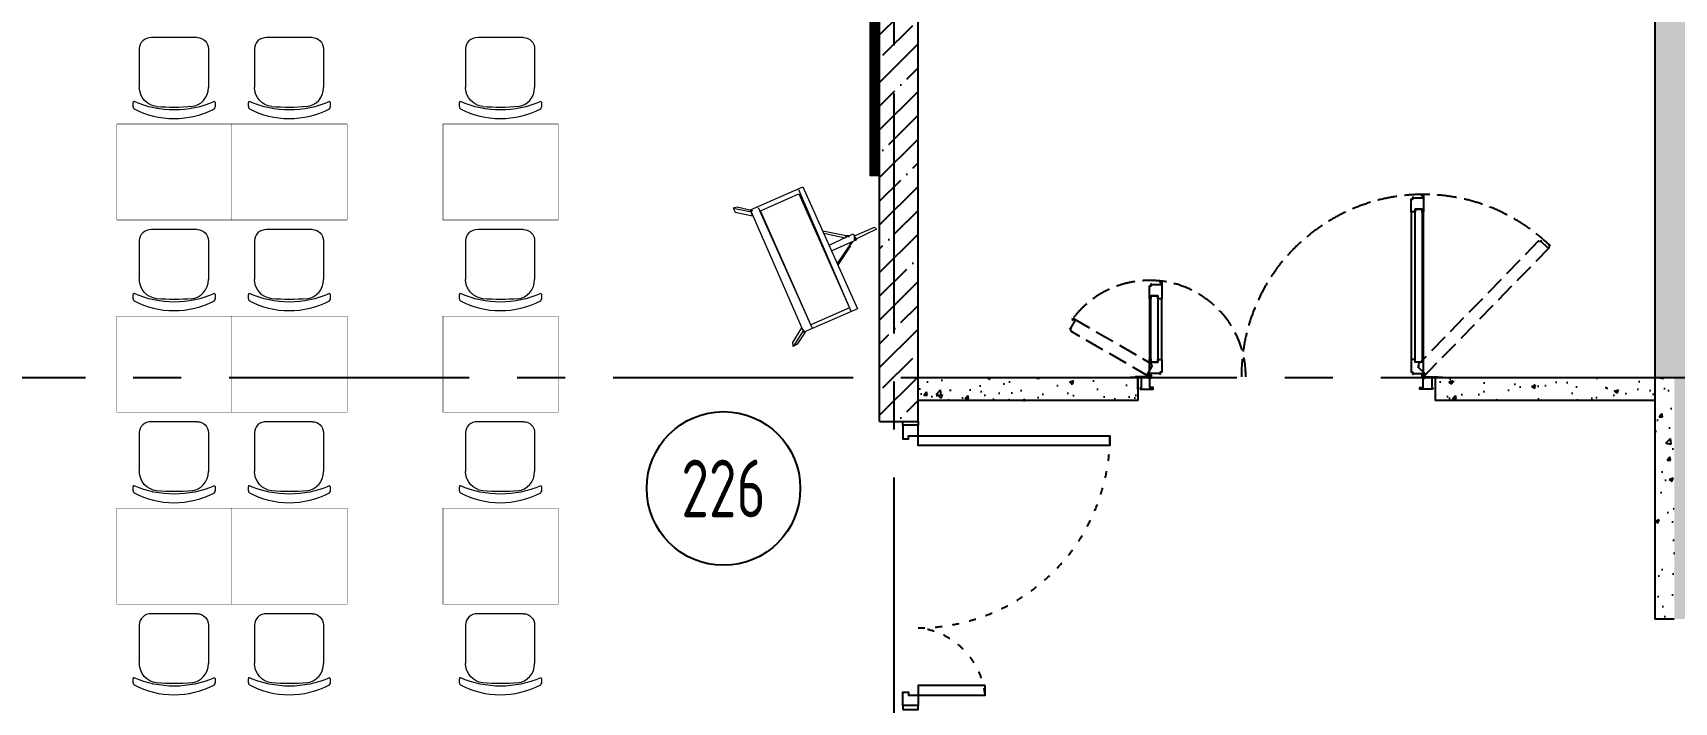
# Model space of a CAD drawing. Header units: millimetres. Extents: x -9318 to 9016603, y 0 to 838141.
# Drawn here: x 72245 to 80797, y 289883 to 293367 of the extents above; entities that cross this region are included whole.
import ezdxf
from ezdxf import colors
from ezdxf.entities.mleader import LeaderData, LeaderLine
from ezdxf.enums import TextEntityAlignment as Align
from ezdxf.math import Vec2, Vec3

# ---------------------------------------------------------------- set-up
doc = ezdxf.new("R2010")
doc.units = ezdxf.units.MM
for name, pattern in [('ACAD_ISO03W100', [30, 12, -18]), ('CENTER', [2, 1.25, -0.25, 0.25, -0.25]), ('ГОСТ 2.303 4', [7, 5, -2, 0])]:
    doc.linetypes.add(name, pattern=pattern)
doc.layers.add('АР_Номер помещения', color=1, linetype='Continuous', lineweight=25)
doc.layers.add('ТХ_мебель передв', color=250, linetype='Continuous', lineweight=13)
doc.styles.add('ISOCPEUR', font='isocpeur.ttf', dxfattribs={"width": 0.7})
doc.linetypes.add('Ground1', pattern='A,12,[130,ltypeshp.shx,S=3,R=-150,X=0,Y=-2.598],3,[130,ltypeshp.shx,S=3,R=-150,X=0,Y=-2.598],3,[130,ltypeshp.shx,S=3,R=-150,X=0,Y=-2.598],0', length=18)
doc.linetypes.add('Ground2', pattern='A,12,[130,ltypeshp.shx,S=3,R=-210,X=0,Y=-2.598],3,[130,ltypeshp.shx,S=3,R=-210,X=0,Y=-2.598],3,[130,ltypeshp.shx,S=3,R=-210,X=0,Y=-2.598],0', length=18)
pattern_1 = [(50, (140697.8, 216407.27), (215.17805, -18.82564), [22.5, -247.5]), (355, (140697.8, 216407.27), (-41.6254, 225.65764), [18, -198]), (100.45144, (140715.72, 216405.7), (173.55265, 206.832), [19.12206, -210.34263]), (46.1842, (140697.8, 216467.27), (320.1724, -49.6558), [33.75, -371.25]), (96.63564, (140724.47, 216463.14), (280.3986, 292.2356), [28.6831, -315.5141]), (351.18416, (140697.8, 216467.27), (280.3986, 292.2356), [27, -297]), (21, (140727.8, 216452.27), (179.0721, -120.78567), [22.5, -247.5]), (326, (140727.8, 216452.27), (72.9946, 217.545), [18, -198]), (71.45144, (140742.72, 216442.2), (252.0667, 96.75935), [19.12206, -210.34263]), (37.5, (140697.79, 216407.274), (3.647957, 99.868156), [0, -195.6, 0, -201, 0, -198.75]), (7.5, (140697.79, 216407.27), (78.92086, 118.32351), [0, -114.6, 0, -191.1, 0, -75.75]), (327.5, (140630.89, 216407.274), (160.14673, -6.76646), [0, -75, 0, -234, 0, -310.5]), (317.5, (140600.9, 216407.27), (174.95585, 30.0315), [0, -97.5, 0, -155.4, 0, -220.5])]

# ---------------------------------------------------------------- blocks, each defined once
blk = doc.blocks.new('Полуторная_на лестницу')
at = {"color": 8}
for points in [[(75, 80), (75, 1080), (124.9, 1080), (124.9, 80)], [(1375.1, 430), (1375.1, 80), (1425, 80), (1425, 430)]]:
    blk.add_lwpolyline(points, close=True, dxfattribs=at)
for points in [[(0, 0), (0, 80), (20, 80), (20, 0), (0, 0)], [(20, 80), (20, 0), (90, 0), (90, 30), (75, 30), (75, 80), (20, 80)], [(1480, 80), (1480, 0), (1410, 0), (1410, 30), (1425, 30), (1425, 80), (1480, 80)], [(1500, 0), (1500, 80), (1480, 80), (1480, 0), (1500, 0)]]:
    blk.add_lwpolyline(points, dxfattribs=at)
at = {"color": 8, "linetype": 'ACAD_ISO03W100', "ltscale": 3}
for centre, radius, start, end in [((75, 80), 1000, 0, 90), ((1465.4, 39.6), 392.5, 95.90754, 174.09246)]:
    blk.add_arc(centre, radius, start, end, dxfattribs=at)
blk = doc.blocks.new('_DotSmall')
at = {"color": 8, "linetype": 'ByBlock', "const_width": 0.5}
blk.add_lwpolyline([(-0.0625, 0, 1), (0.0625, 0, 1)], format="xyb", close=True, dxfattribs=at)
blk = doc.blocks.new('*U1164')
at = {"layer": 'АР_Номер помещения', "color": 8}
blk.add_circle((-14595.3, 10538.5), 400, dxfattribs=at)
at = {"color": 8, "style": 'ISOCPEUR', "width": 0.7, "flags": 1}
blk.add_attdef('КАТЕГОРИЯ', (-499.2, -2092.2), '', height=250, dxfattribs=at)
at = {"layer": 'АР_Номер помещения', "color": 8, "style": 'ISOCPEUR', "width": 0.7}
blk.add_attdef('НОМЕР_ПОМЕЩЕНИЯ', text='', height=300, dxfattribs=at).set_placement((-14595.3, 10538.5), align=Align.MIDDLE_CENTER)
blk = doc.blocks.new('*U678')
at = {"color": 8}
for p, q in [((-96, -61), (-860.9, -61)), ((-863, -125), (-94, -125)), ((-94, -1425), (-409.9, -1425)), ((-411.9, -1489), (-96, -1489))]:
    blk.add_line(p, q, dxfattribs=at)
at = {"color": 8, "linetype": 'ГОСТ 2.303 4', "ltscale": 20}
for points in [[(-65.8, -90.1), (-60.3, -84.4), (-53.1, -91.4), (-52, -90.3), (-54.2, -88.1), (-17.3, -50.4), (-10.9, -56.7), (-15.2, -61.2), (-9.5, -66.7), (-4, -61), (-683.5, 601.4), (-689.1, 595.7), (-683.4, 590.2), (-679, 594.6), (-672.5, 588.3), (-709.3, 550.5), (-711.5, 552.7), (-712.6, 551.5), (-705.5, 544.5), (-711, 538.8)], [(-241, -1899.4), (-247.9, -1895.5), (-252.9, -1904.1), (-254.2, -1903.3), (-252.7, -1900.7), (-298.4, -1874.3), (-302.9, -1882.1), (-297.5, -1885.3), (-301.5, -1892.2), (-308.4, -1888.2), (-71.4, -1477.7), (-64.5, -1481.7), (-59.5, -1473.1), (-58.1, -1473.9), (-59.6, -1476.5), (-14, -1502.9), (-9.4, -1495), (-14.9, -1491.9), (-10.9, -1485), (-4, -1489)]]:
    blk.add_lwpolyline(points, close=True, dxfattribs=at)
at = {"color": 8}
for points in [[(60, -12), (60, -80), (52, -80), (52, -63), (5.6, -63), (5.6, -66), (4, -66), (4, -56), (-4, -56), (-4, 12), (0, 12), (0, 4), (-2.5, 4), (-2.4, -17), (56.2, -17), (56.2, -12)], [(-953, -69), (-953, -61), (-860.9, -61), (-860.9, -68.1), (-876.9, -68.1), (-876.9, -104), (-863, -104), (-863, -125), (-929, -125), (-929, -117.1), (-939, -117), (-939, -115.5), (-935.9, -115.5), (-935.9, -62.7), (-945, -62.7), (-945, -69)], [(-80, -104), (-876.9, -104), (-876.9, -68.1), (-80, -68.1)], [(-4, -69), (-4, -61), (-96, -61), (-96, -68.1), (-80, -68.1), (-80, -104), (-94, -104), (-94, -125), (-27.9, -125), (-27.9, -117.1), (-17.9, -117), (-17.9, -115.5), (-21, -115.5), (-21, -62.7), (-11.9, -62.7), (-11.9, -69)], [(-501.9, -1432.9), (-501.9, -1425), (-409.9, -1425), (-409.9, -1446), (-425.9, -1446), (-425.9, -1481.9), (-411.9, -1481.9), (-411.9, -1489), (-478, -1489), (-478, -1481), (-487.9, -1481), (-487.9, -1479.4), (-484.9, -1479.4), (-484.9, -1426.7), (-494, -1426.7), (-494, -1432.9)], [(-425.9, -1446), (-80, -1446), (-80, -1481.9), (-425.9, -1481.9)], [(-4, -1481), (-4, -1489), (-96, -1489), (-96, -1481.9), (-80, -1481.9), (-80, -1446), (-94, -1446), (-94, -1425), (-27.9, -1425), (-27.9, -1432.9), (-17.9, -1433), (-17.9, -1434.5), (-21, -1434.5), (-21, -1487.3), (-11.9, -1487.3), (-11.9, -1481)], [(60, -1538), (60, -1470), (52, -1470), (52, -1487), (5.6, -1487), (5.6, -1484), (4, -1484), (4, -1494), (-4, -1494), (-4, -1562), (0, -1562), (0, -1554), (-2.5, -1554), (-2.4, -1533), (56.2, -1533), (56.2, -1538)]]:
    blk.add_lwpolyline(points, close=True, dxfattribs=at)
at = {"color": 8, "linetype": 'Ground2'}
blk.add_lwpolyline([(0, 38.9), (0, 0), (60, 0)], dxfattribs=at)
at = {"color": 8, "linetype": 'Ground1'}
blk.add_lwpolyline([(60, -1550), (0, -1550), (0, -1588.9)], dxfattribs=at)
at = {"color": 8, "linetype": 'ГОСТ 2.303 4', "ltscale": 20}
for centre, radius, start, end in [((-4, -61), 949, 135.72975, 180.1036), ((-4, -61), 949, 180, 270), ((-4, -1489), 502, 90, 172.67471), ((-4, -1489), 501.1, 172.67471, 232.66071)]:
    blk.add_arc(centre, radius, start, end, dxfattribs=at)
blk = doc.blocks.new('Стул ученический регулируемый по высоте №3-№5')
at = {"layer": 'ТХ_мебель передв', "color": 8}
for p, q in [((256528.1, -152863.8), (256729.2, -152863.8)), ((256829.7, -152832), (256808.6, -152832)), ((256469.9, -153165.4), (256469.9, -152927.3)), ((256528.1, -153223.6), (256729.2, -153223.6)), ((256808.6, -153260.7), (256803.3, -153255.4)), ((256829.7, -153260.7), (256808.6, -153260.7))]:
    blk.add_line(p, q, dxfattribs=at)
for centre, radius, start, end in [((256727.7, -152966.5), 102.8, 7.11426, 89.18754), ((256324.8, -153046.3), 522.2, 336.40284, 23.59716), ((255751.7, -153045.8), 1082, 355.06125, 4.88057), ((256528.6, -153164.9), 58.7, 180.48556, 269.51741)]:
    blk.add_arc(centre, radius, start, end, dxfattribs=at)
for points in [[(256469.9, -152927.3), (256469.9, -152890.2), (256496.4, -152863.8), (256528.1, -152863.8)], [(256803.3, -152837.3), (256803.3, -152832), (256803.3, -152832), (256808.6, -152832)], [(256829.7, -152832), (256835, -152832), (256835, -152832), (256840.3, -152837.3)], [(256840.3, -152837.3), (256909.1, -152964.3), (256909.1, -153123.1), (256840.3, -153255.4)], [(256829.7, -153133.7), (256824.5, -153186.6), (256782.1, -153223.6), (256729.2, -153223.6)], [(256840.3, -153255.4), (256835, -153255.4), (256835, -153260.7), (256829.7, -153260.7)]]:
    blk.add_open_spline(points, degree=3, dxfattribs=at)
blk = doc.blocks.new('Стол ученический одноместный с возможностью объединения для групповых занятий регулируемый по высоте №3-№5')
at = {"layer": 'ТХ_мебель передв', "color": 8, "const_width": 2}
blk.add_lwpolyline([(251153.5, -153941.9), (251153.5, -154541.9), (250653.5, -154541.9), (250653.5, -153941.9)], close=True, dxfattribs=at)
blk = doc.blocks.new('A$C3da1b1ea')
at = {"color": 8, "lineweight": 0}
blk.add_lwpolyline([(0, 0), (50, 0), (50, -1200), (0, -1200), (0, 0)], dxfattribs=at)
blk = doc.blocks.new('Мольберт')
at = {"layer": 'ТХ_мебель передв', "color": 8, "lineweight": 0, "ltscale": 100, "transparency": 33554687}
for p, q in [((276894.3, -54030.8), (277534.6, -54295.3)), ((276815, -54237.1), (277444.7, -54507)), ((277444.7, -54639.3), (277423.5, -54544))]:
    blk.add_line(p, q, dxfattribs=at)
for points in [[(277291.2, -54009.6), (277333.5, -53903.8), (277322.9, -53893.2), (277270, -54009.6)], [(276793.8, -54279.5), (277434.1, -54549.3), (277550.5, -54274.2), (276910.2, -53999)], [(276830.8, -54242.4), (277428.8, -54496.4), (277513.5, -54295.3), (276915.5, -54041.3)], [(277254.2, -54030.8), (277259.5, -54020.2), (277238.3, -54036.1)], [(277285.9, -54036.1), (277291.2, -54036.1), (277291.2, -54051.9)], [(277444.7, -54639.3), (277423.5, -54628.7), (277402.3, -54538.8), (277434.1, -54549.3), (277428.8, -54538.8), (277449.9, -54618.1)]]:
    blk.add_lwpolyline(points, close=True, dxfattribs=at)
for points in [[(277148.3, -54099.6), (277238.3, -54036.1), (277238.3, -54030.8), (277137.7, -54099.6)], [(277243.6, -54141.9), (277301.8, -54014.9), (277270, -53999), (277211.8, -54131.3)], [(277307.1, -54168.3), (277280.6, -54057.2), (277291.2, -54051.9), (277317.7, -54173.6)], [(276804.4, -54279.5), (276719.7, -54337.7), (276740.9, -54337.7), (276815, -54290), (276793.8, -54279.5), (276793.8, -54274.2), (276730.3, -54316.5), (276719.7, -54337.7)]]:
    blk.add_lwpolyline(points, dxfattribs=at)

msp = doc.modelspace()

# ---------------------------------------------------------------- hatches: boundary and pattern name
at = {"ltscale": 100}
h = msp.add_hatch(dxfattribs=at)
h.set_pattern_fill('ANSI35', color=256, scale=700)
h.set_pattern_definition([(45, (-887755.71, 381612.85), (-123.743687, 123.743687), []), (45, (-887631.97, 381612.85), (-123.743687, 123.743687), [218.75, -43.75, 0, -43.75])])
h.paths.add_polyline_path([(115197.1, 303057.96), (80697.1, 303057.96), (80697.1, 299092.96), (80697.1, 298892.96), (80697.1, 291572.96), (80797.1, 291572.96), (80797.1, 290315.44), (80997.1, 290315.44), (80997.1, 291272.96), (84752.1, 291272.96), (84752.1, 290090.44), (84952.1, 290090.44), (84952.1, 291272.96), (91952.1, 291272.96), (91952.1, 291572.96), (80997.1, 291572.96), (80997.1, 302757.96), (115197.1, 302757.96)])
h = msp.add_hatch(dxfattribs=at)
h.set_pattern_fill('ANSI35', color=256, scale=700)
h.set_pattern_definition([(45, (-874914.5, 347326.55), (-123.743687, 123.743687), []), (45, (-874790.76, 347326.55), (-123.743687, 123.743687), [218.75, -43.75, 0, -43.75])])
h.paths.add_polyline_path([(70282.1, 298892.96), (76657.1, 298892.96), (76657.1, 291344.23), (76857.1, 291344.23), (76857.1, 298892.96), (80697.1, 298892.96), (80697.1, 299092.96), (70082.1, 299092.96), (70082.09, 298892.96), (70282.09, 298892.96)])
h = msp.add_hatch(dxfattribs=at)
h.set_pattern_fill('AR-CONC', color=256, scale=30)
h.set_pattern_definition(pattern_1)
h.paths.add_polyline_path([(76857.1, 291452.95), (76857.1, 291572.95), (76857.1, 291572.95), (76857.1, 291452.95), (78001.98, 291452.95), (78002.22, 291572.95), (76857.1, 291572.95)])
h = msp.add_hatch(dxfattribs=at)
h.set_pattern_fill('AR-CONC', color=256, scale=30)
h.set_pattern_definition(pattern_1)
h.paths.add_polyline_path([(79552.1, 291452.95), (79552.1, 291572.95), (79552.1, 291572.95), (79552.1, 291452.95), (80696.98, 291452.95), (80697.22, 291572.95), (79552.1, 291572.95)])
h = msp.add_hatch(dxfattribs=at)
h.set_pattern_fill('AR-CONC', color=256, scale=30)
h.set_pattern_definition(pattern_1)
h.paths.add_polyline_path([(80697.1, 291572.96), (80797.1, 291572.96), (80797.1, 290315.44), (80697.1, 290315.44)])

# ---------------------------------------------------------------- linework, layer by layer
at = {"linetype": 'CENTER', "ltscale": 1000}
for p, q in [((76732.1, 269801.69), (76732.1, 299184.22)), ((51268.34, 291572.96), (134865.51, 291572.96))]:
    msp.add_line(p, q, dxfattribs=at)
at = {"ltscale": 100}
for p, q in [((76657.1, 291344.23), (76657.1, 298892.96)), ((76857.1, 291344.23), (76857.1, 298892.96)), ((80697.1, 298892.96), (80697.1, 291572.96)), ((78002.1, 291572.96), (78002.1, 291452.95)), ((79552.1, 291572.95), (79552.1, 291452.95)), ((80697.1, 291572.96), (80797.1, 291572.96)), ((80697.1, 291572.96), (80697.1, 290315.44)), ((80697.1, 291392.96), (80697.1, 291272.96)), ((76657.1, 291344.23), (76857.1, 291344.23)), ((80797.1, 290315.44), (80697.1, 290315.44))]:
    msp.add_line(p, q, dxfattribs=at)
at = {"const_width": 50}
msp.add_lwpolyline([(76632.1, 293822.81), (76632.1, 292622.81)], dxfattribs=at)
at = {"ltscale": 100}
for points in [[(76857.1, 291572.95), (78002.1, 291572.95)], [(79552.1, 291572.95), (80697.1, 291572.95)], [(78002.1, 291452.95), (76857.1, 291452.95)], [(80697.1, 291452.95), (79552.1, 291452.95)]]:
    msp.add_lwpolyline(points, dxfattribs=at)

# ---------------------------------------------------------------- block references
at = {"lineweight": 0, "rotation": 180}
msp.add_blockref('A$C3da1b1ea', (76657.1, 292622.81), dxfattribs=at)
at = {"xscale": -1}
for name, p, rotation in [('Стул ученический регулируемый по высоте №3-№5', (-80064.25, 549812.78), 90), ('Стул ученический регулируемый по высоте №3-№5', (-79464.25, 549812.78), 90), ('Стул ученический регулируемый по высоте №3-№5', (-78364.25, 549812.78), 90), ('Стол ученический одноместный с возможностью объединения для групповых занятий регулируемый по высоте №3-№5', (-81259.83, 543546.41), 90), ('Стол ученический одноместный с возможностью объединения для групповых занятий регулируемый по высоте №3-№5', (-80659.83, 543546.41), 90), ('Стол ученический одноместный с возможностью объединения для групповых занятий регулируемый по высоте №3-№5', (-79559.83, 543546.41), 90), ('Мольберт', (134706.2, 15865.02), 270.8632057799681), ('Стул ученический регулируемый по высоте №3-№5', (-80064.25, 548812.78), 90), ('Стул ученический регулируемый по высоте №3-№5', (-79464.25, 548812.78), 90), ('Стул ученический регулируемый по высоте №3-№5', (-78364.25, 548812.78), 90), ('Стол ученический одноместный с возможностью объединения для групповых занятий регулируемый по высоте №3-№5', (-81259.83, 542546.41), 90), ('Стол ученический одноместный с возможностью объединения для групповых занятий регулируемый по высоте №3-№5', (-80659.83, 542546.41), 90), ('Стол ученический одноместный с возможностью объединения для групповых занятий регулируемый по высоте №3-№5', (-79559.83, 542546.41), 90), ('Стул ученический регулируемый по высоте №3-№5', (-80064.25, 547812.78), 90), ('Стул ученический регулируемый по высоте №3-№5', (-79464.25, 547812.78), 90), ('Стул ученический регулируемый по высоте №3-№5', (-78364.25, 547812.78), 90), ('Стол ученический одноместный с возможностью объединения для групповых занятий регулируемый по высоте №3-№5', (-81259.83, 541546.41), 90), ('Стол ученический одноместный с возможностью объединения для групповых занятий регулируемый по высоте №3-№5', (-80659.83, 541546.41), 90), ('Стол ученический одноместный с возможностью объединения для групповых занятий регулируемый по высоте №3-№5', (-79559.83, 541546.41), 90), ('Стул ученический регулируемый по высоте №3-№5', (-80064.25, 546812.78), 90), ('Стул ученический регулируемый по высоте №3-№5', (-79464.25, 546812.78), 90), ('Стул ученический регулируемый по высоте №3-№5', (-78364.25, 546812.78), 90)]:
    msp.add_blockref(name, p, dxfattribs=dict(at, rotation=rotation))
at = {"rotation": 270}
for name, p in [('*U678', (79552.1, 291572.96)), ('Полуторная_на лестницу', (76777.1, 291344.23))]:
    msp.add_blockref(name, p, dxfattribs=at)
ref = msp.add_blockref('*U1164', (90438.87, 280456.62))
ref.add_attrib('НОМЕР_ПОМЕЩЕНИЯ', '226', dxfattribs={"layer": 'АР_Номер помещения', "color": 8, "height": 300, "style": 'ISOCPEUR', "width": 0.7}).set_placement((75843.56, 290995.11), align=Align.MIDDLE_CENTER)

# ---------------------------------------------------------------- leaders
ml = msp.add_multileader_mtext('Standard')
ml.set_content('+13,200', color=8, style='ISOCPEUR')
ml.set_leader_properties(color=8, linetype='Continuous', lineweight=-1)
ml.set_arrow_properties(name='DOTSMALL')
ml.build(insert=Vec2(0, 0))
ml.multileader.update_dxf_attribs({"has_text_frame": 1, "text_left_attachment_type": 4, "text_right_attachment_type": 4, "dogleg_length": 100, "arrow_head_size": 180})
ctx = ml.context
ctx.base_point, ctx.char_height, ctx.arrow_head_size, ctx.landing_gap_size, ctx.plane_origin = Vec3(93068.63, 826103.47), 250, 180, 50, Vec3(90907.41, 825512.23)
ctx.left_attachment, ctx.right_attachment = 4, 4
notes = []
notes.append((ctx, [(0, (0, 0, 0), (0, 0), (1, 0), 1, [])]))
ctx.mtext.insert, ctx.mtext.width, ctx.mtext.line_spacing_style, ctx.mtext.flow_direction = Vec3(93118.63, 826436.81), 852.697, 2, 5
ml = msp.add_multileader_mtext('Standard')
ml.set_content('+11,550', color=8, style='ISOCPEUR')
ml.set_leader_properties(color=8, linetype='Continuous', lineweight=-1)
ml.set_arrow_properties(name='DOTSMALL')
ml.build(insert=Vec2(0, 0))
ml.multileader.update_dxf_attribs({"has_text_frame": 1, "text_left_attachment_type": 4, "text_right_attachment_type": 4, "dogleg_length": 100, "arrow_head_size": 180})
ctx = ml.context
ctx.base_point, ctx.char_height, ctx.arrow_head_size, ctx.landing_gap_size, ctx.plane_origin = Vec3(88068.63, 825358.47), 250, 180, 50, Vec3(85907.41, 824767.23)
ctx.left_attachment, ctx.right_attachment = 4, 4
notes.append((ctx, [(0, (0, 0, 0), (0, 0), (1, 0), 1, [])]))
ctx.mtext.insert, ctx.mtext.width, ctx.mtext.line_spacing_style, ctx.mtext.flow_direction = Vec3(88118.63, 825691.81), 852.697, 2, 5
ml = msp.add_multileader_mtext('Standard')
ml.set_content('+13,700', color=8, style='ISOCPEUR')
ml.set_leader_properties(color=8, linetype='Continuous', lineweight=-1)
ml.set_arrow_properties(name='DOTSMALL')
ml.build(insert=Vec2(0, 0))
ml.multileader.update_dxf_attribs({"has_text_frame": 1, "text_left_attachment_type": 4, "text_right_attachment_type": 4, "dogleg_length": 100, "arrow_head_size": 180})
ctx = ml.context
ctx.base_point, ctx.char_height, ctx.arrow_head_size, ctx.landing_gap_size, ctx.plane_origin = Vec3(118053.07, 658154.33), 250, 180, 50, Vec3(117803.7, 657493.51)
ctx.left_attachment, ctx.right_attachment = 4, 4
notes.append((ctx, [(0, (0, 0, 0), (0, 0), (1, 0), 1, [])]))
ctx.mtext.insert, ctx.mtext.width, ctx.mtext.line_spacing_style, ctx.mtext.flow_direction = Vec3(118103.07, 658487.66), 852.697, 2, 5
ml = msp.add_multileader_mtext('Standard')
ml.set_content('+13,700', color=8, style='ISOCPEUR')
ml.set_leader_properties(color=8, linetype='Continuous', lineweight=-1)
ml.set_arrow_properties(name='DOTSMALL')
ml.build(insert=Vec2(0, 0))
ml.multileader.update_dxf_attribs({"has_text_frame": 1, "text_left_attachment_type": 4, "text_right_attachment_type": 4, "dogleg_length": 100, "arrow_head_size": 180})
ctx = ml.context
ctx.base_point, ctx.char_height, ctx.arrow_head_size, ctx.landing_gap_size, ctx.plane_origin = Vec3(79585.57, 658000.47), 250, 180, 50, Vec3(77424.36, 657409.23)
ctx.left_attachment, ctx.right_attachment = 4, 4
notes.append((ctx, [(0, (0, 0, 0), (0, 0), (1, 0), 1, [])]))
ctx.mtext.insert, ctx.mtext.width, ctx.mtext.line_spacing_style, ctx.mtext.flow_direction = Vec3(79635.57, 658333.81), 852.697, 2, 5
ml = msp.add_multileader_mtext('Standard')
ml.set_content('+15,850', color=8, style='ISOCPEUR')
ml.set_leader_properties(color=8, linetype='Continuous', lineweight=-1)
ml.set_arrow_properties(name='DOTSMALL')
ml.build(insert=Vec2(0, 0))
ml.multileader.update_dxf_attribs({"has_text_frame": 1, "text_left_attachment_type": 4, "text_right_attachment_type": 4, "dogleg_length": 100, "arrow_head_size": 180})
ctx = ml.context
ctx.base_point, ctx.char_height, ctx.arrow_head_size, ctx.landing_gap_size, ctx.plane_origin = Vec3(78411.29, 652860.4), 250, 180, 50, Vec3(78329.9, 651149.71)
ctx.left_attachment, ctx.right_attachment = 4, 4
notes.append((ctx, [(0, (0, 0, 0), (0, 0), (1, 0), 1, [])]))
ctx.mtext.insert, ctx.mtext.width, ctx.mtext.defined_height, ctx.mtext.line_spacing_style, ctx.mtext.flow_direction = Vec3(78461.29, 653193.74), 696.0353, 776.46, 2, 5
ml = msp.add_multileader_mtext('Standard')
ml.set_content('+15,850', color=8, style='ISOCPEUR')
ml.set_leader_properties(color=8, linetype='Continuous', lineweight=-1)
ml.set_arrow_properties(name='DOTSMALL')
ml.build(insert=Vec2(0, 0))
ml.multileader.update_dxf_attribs({"has_text_frame": 1, "text_left_attachment_type": 4, "text_right_attachment_type": 4, "dogleg_length": 100, "arrow_head_size": 180})
ctx = ml.context
ctx.base_point, ctx.char_height, ctx.arrow_head_size, ctx.landing_gap_size, ctx.plane_origin = Vec3(116043.29, 652621.27), 250, 180, 50, Vec3(116522.41, 649668.82)
ctx.left_attachment, ctx.right_attachment = 4, 4
notes.append((ctx, [(0, (0, 0, 0), (0, 0), (1, 0), 1, [])]))
ctx.mtext.insert, ctx.mtext.width, ctx.mtext.line_spacing_style, ctx.mtext.flow_direction = Vec3(116093.29, 652954.61), 852.697, 2, 5
ml = msp.add_multileader_mtext('Standard')
ml.set_content('+9,800', color=8, style='ISOCPEUR')
ml.set_leader_properties(color=8, linetype='Continuous', lineweight=-1)
ml.set_arrow_properties(name='DOTSMALL')
ml.build(insert=Vec2(0, 0))
ml.multileader.update_dxf_attribs({"has_text_frame": 1, "text_left_attachment_type": 4, "text_right_attachment_type": 4, "dogleg_length": 100, "arrow_head_size": 180})
ctx = ml.context
ctx.base_point, ctx.char_height, ctx.arrow_head_size, ctx.landing_gap_size, ctx.plane_origin = Vec3(118053.07, 538154.33), 250, 180, 50, Vec3(117803.7, 537493.51)
ctx.left_attachment, ctx.right_attachment = 4, 4
notes.append((ctx, [(0, (0, 0, 0), (0, 0), (1, 0), 1, [])]))
ctx.mtext.insert, ctx.mtext.width, ctx.mtext.line_spacing_style, ctx.mtext.flow_direction = Vec3(118103.07, 538487.66), 852.697, 2, 5
ml = msp.add_multileader_mtext('Standard')
ml.set_content('+9,800', color=8, style='ISOCPEUR')
ml.set_leader_properties(color=8, linetype='Continuous', lineweight=-1)
ml.set_arrow_properties(name='DOTSMALL')
ml.build(insert=Vec2(0, 0))
ml.multileader.update_dxf_attribs({"has_text_frame": 1, "text_left_attachment_type": 4, "text_right_attachment_type": 4, "dogleg_length": 100, "arrow_head_size": 180})
ctx = ml.context
ctx.base_point, ctx.char_height, ctx.arrow_head_size, ctx.landing_gap_size, ctx.plane_origin = Vec3(79585.57, 538000.47), 250, 180, 50, Vec3(77424.36, 537409.23)
ctx.left_attachment, ctx.right_attachment = 4, 4
notes.append((ctx, [(0, (0, 0, 0), (0, 0), (1, 0), 1, [])]))
ctx.mtext.insert, ctx.mtext.width, ctx.mtext.line_spacing_style, ctx.mtext.flow_direction = Vec3(79635.57, 538333.81), 852.697, 2, 5
ml = msp.add_multileader_mtext('Standard')
ml.set_content('+11,750', color=8, style='ISOCPEUR')
ml.set_leader_properties(color=8, linetype='Continuous', lineweight=-1)
ml.set_arrow_properties(name='DOTSMALL')
ml.build(insert=Vec2(0, 0))
ml.multileader.update_dxf_attribs({"has_text_frame": 1, "text_left_attachment_type": 4, "text_right_attachment_type": 4, "dogleg_length": 100, "arrow_head_size": 180})
ctx = ml.context
ctx.base_point, ctx.char_height, ctx.arrow_head_size, ctx.landing_gap_size, ctx.plane_origin = Vec3(78411.29, 532860.4), 250, 180, 50, Vec3(78329.9, 531149.71)
ctx.left_attachment, ctx.right_attachment = 4, 4
notes.append((ctx, [(0, (0, 0, 0), (0, 0), (1, 0), 1, [])]))
ctx.mtext.insert, ctx.mtext.width, ctx.mtext.defined_height, ctx.mtext.line_spacing_style, ctx.mtext.flow_direction = Vec3(78461.29, 533193.74), 696.0353, 776.46, 2, 5
ml = msp.add_multileader_mtext('Standard')
ml.set_content('+11,750', color=8, style='ISOCPEUR')
ml.set_leader_properties(color=8, linetype='Continuous', lineweight=-1)
ml.set_arrow_properties(name='DOTSMALL')
ml.build(insert=Vec2(0, 0))
ml.multileader.update_dxf_attribs({"has_text_frame": 1, "text_left_attachment_type": 4, "text_right_attachment_type": 4, "dogleg_length": 100, "arrow_head_size": 180})
ctx = ml.context
ctx.base_point, ctx.char_height, ctx.arrow_head_size, ctx.landing_gap_size, ctx.plane_origin = Vec3(116043.29, 532621.27), 250, 180, 50, Vec3(116522.41, 529668.82)
ctx.left_attachment, ctx.right_attachment = 4, 4
notes.append((ctx, [(0, (0, 0, 0), (0, 0), (1, 0), 1, [])]))
ctx.mtext.insert, ctx.mtext.width, ctx.mtext.line_spacing_style, ctx.mtext.flow_direction = Vec3(116093.29, 532954.61), 852.697, 2, 5
ml = msp.add_multileader_mtext('Standard')
ml.set_content('+7,850', color=8, style='ISOCPEUR')
ml.set_leader_properties(color=8, linetype='Continuous', lineweight=-1)
ml.set_arrow_properties(name='DOTSMALL')
ml.build(insert=Vec2(0, 0))
ml.multileader.update_dxf_attribs({"has_text_frame": 1, "text_left_attachment_type": 4, "text_right_attachment_type": 4, "dogleg_length": 100, "arrow_head_size": 180})
ctx = ml.context
ctx.base_point, ctx.char_height, ctx.arrow_head_size, ctx.landing_gap_size, ctx.plane_origin = Vec3(82569.71, 434646.78), 250, 180, 50, Vec3(82488.32, 433379.22)
ctx.left_attachment, ctx.right_attachment = 4, 4
notes.append((ctx, [(0, (0, 0, 0), (0, 0), (1, 0), 1, [])]))
ctx.mtext.insert, ctx.mtext.width, ctx.mtext.line_spacing_style, ctx.mtext.flow_direction = Vec3(82619.71, 434980.11), 595.5678, 2, 5
for ctx, leaders in notes:
    for number, flags, end, landing, length, lines in leaders:
        leader = LeaderData()
        leader.index, (leader.has_last_leader_line, leader.has_dogleg_vector, leader.attachment_direction) = number, flags
        leader.last_leader_point, leader.dogleg_vector, leader.dogleg_length = Vec3(end), Vec3(landing), length
        for number, points, colour, breaks in lines:
            line = LeaderLine()
            line.index, line.vertices, line.color, line.breaks = number, Vec3.list(points), colors.encode_raw_color(colour), breaks
            leader.lines.append(line)
        ctx.leaders.append(leader)

doc.saveas('drawing.dxf')
